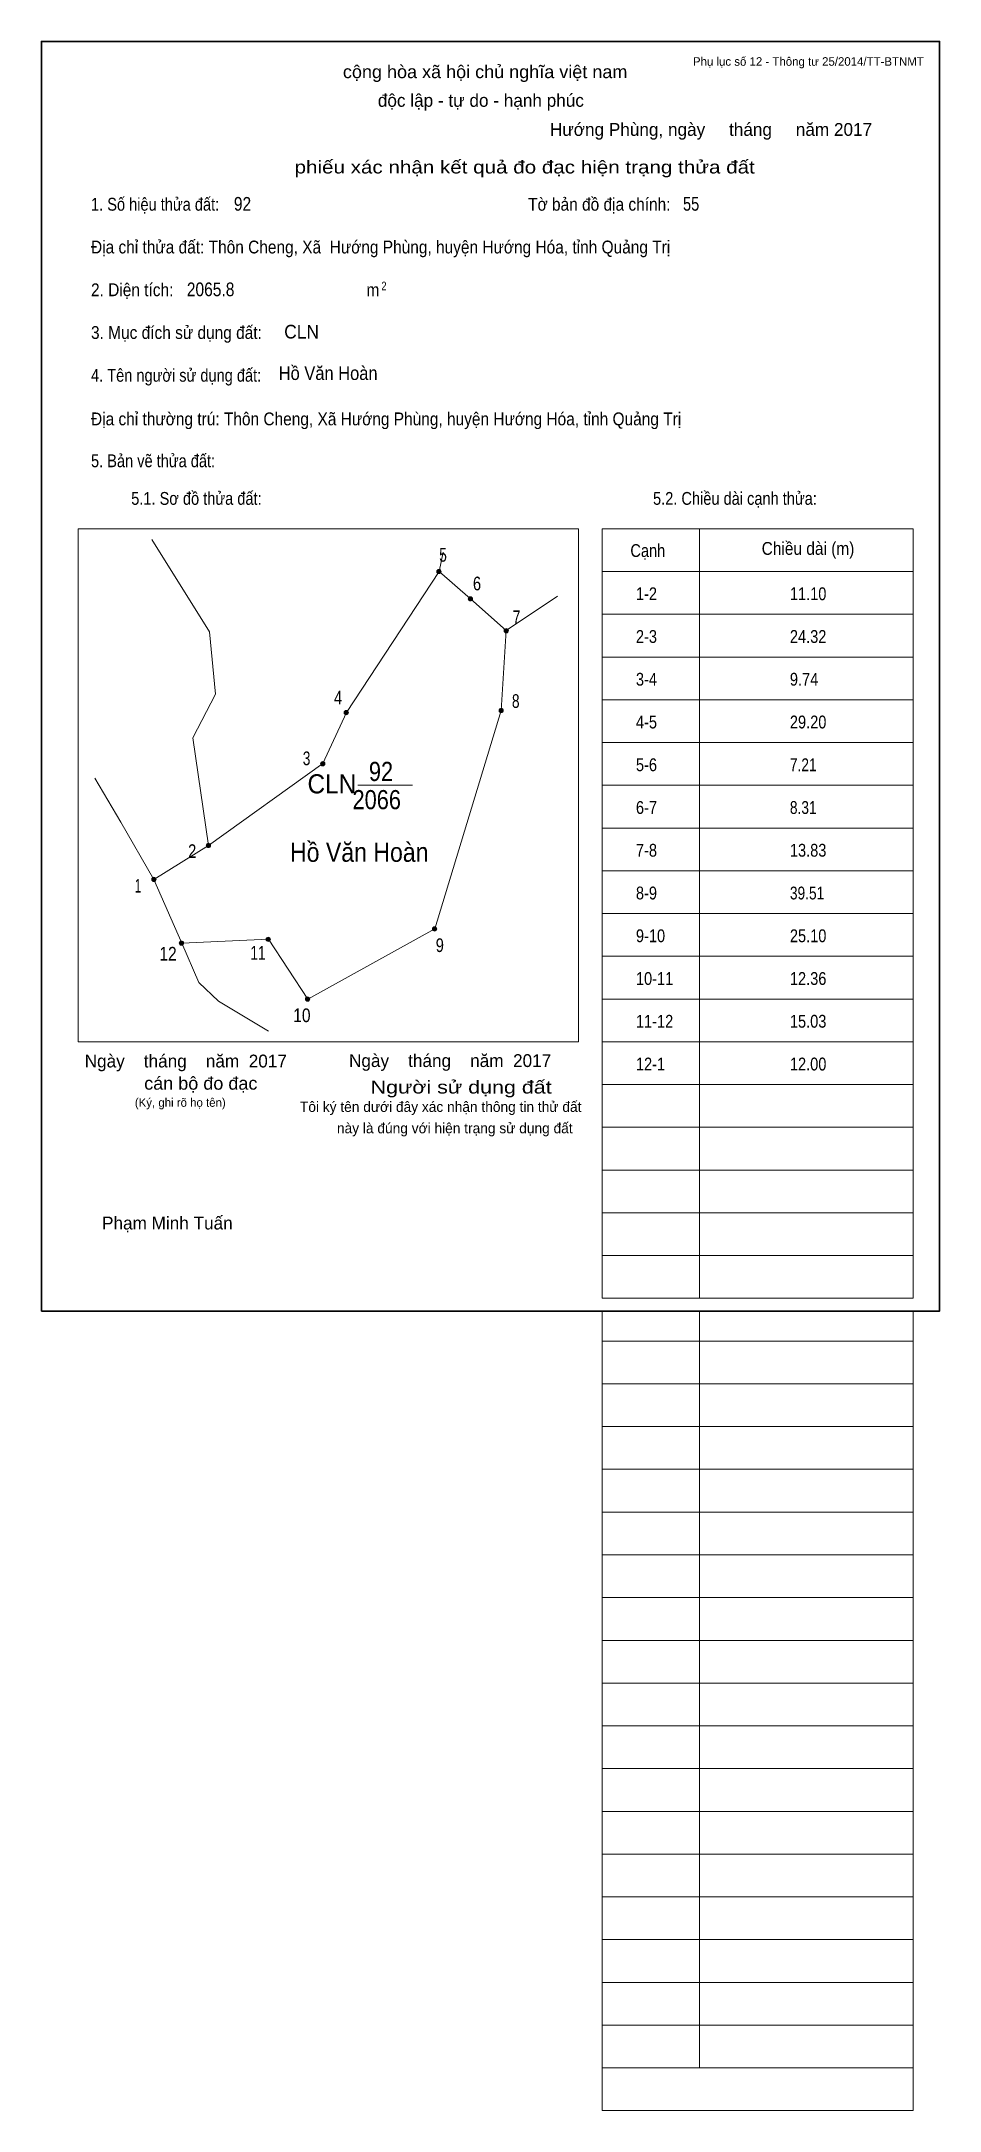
# Model space of a CAD drawing. Header units: centimetres. Extents: x 0 to 21, y -18.7 to 29.7.
import ezdxf
from ezdxf.enums import TextEntityAlignment as Align

# ---------------------------------------------------------------- set-up
doc = ezdxf.new("R2010")
doc.units = ezdxf.units.CM
doc.header["$LTSCALE"] = 0.12
doc.layers.add('30', color=7, linetype='Continuous')
doc.layers.add('34', color=7, linetype='Continuous')
for name, color, linetype, lineweight in [('32', 7, 'Continuous', 13), ('33', 7, 'Continuous', 13), ('6', 7, 'Continuous', 13), ('63', 7, 'Continuous', 13)]:
    doc.layers.add(name, color=color, linetype=linetype, lineweight=lineweight)

msp = doc.modelspace()

# ---------------------------------------------------------------- hatches: boundary and pattern name
at = {"layer": '32'}
for points in [[(9.3439, 17.3, 1), (9.2439, 17.3, 1)], [(10.0793, 16.6606, 1), (9.9793, 16.6606, 1)], [(10.9187, 15.9145, 1), (10.8187, 15.9145, 1)], [(7.1771, 14.0005, 1), (7.0771, 14.0005, 1)], [(10.7997, 14.0491, 1), (10.6997, 14.0491, 1)], [(6.6283, 12.8042, 1), (6.5283, 12.8042, 1)], [(3.9546, 10.8915, 1), (3.8546, 10.8915, 1)], [(2.6813, 10.0981, 1), (2.5813, 10.0981, 1)], [(5.355, 8.6963, 1), (5.255, 8.6963, 1)], [(9.2426, 8.941, 1), (9.1426, 8.941, 1)], [(3.3247, 8.6085, 1), (3.2247, 8.6085, 1)], [(6.2728, 7.3, 1), (6.1728, 7.3, 1)]]:
    msp.add_hatch(color=256, dxfattribs=at).paths.add_polyline_path(points)

# ---------------------------------------------------------------- linework, layer by layer
for centre in [(9.2939, 17.3), (10.0293, 16.6606), (10.8687, 15.9145), (7.1271, 14.0005), (10.7497, 14.0491), (6.5783, 12.8042), (3.9046, 10.8915), (2.6313, 10.0981), (5.305, 8.6963), (9.1926, 8.941), (3.2747, 8.6085), (6.2228, 7.3)]:
    msp.add_circle(centre, 0.05, dxfattribs=at)
at = {"layer": '33'}
msp.add_line((7.4, 12.3), (8.68, 12.3), dxfattribs=at)
at = {"layer": '6'}
for p, q in [((7.13, 14), (9.3, 17.3)), ((10.03, 16.66), (10.87, 15.92)), ((10.87, 15.92), (12.07, 16.72)), ((10.75, 14.05), (10.87, 15.92)), ((3.91, 10.89), (2.63, 10.1)), ((2.63, 10.1), (3.28, 8.61))]:
    msp.add_line(p, q, dxfattribs=at)
for points in [[(2.58, 18.05), (3.93, 15.89), (4.07, 14.43), (3.54, 13.41), (3.91, 10.89)], [(9.39, 17.75), (9.3, 17.3), (10.03, 16.66)], [(10.75, 14.05), (9.2, 8.94), (6.23, 7.3)], [(3.91, 10.89), (6.58, 12.81), (7.13, 14)], [(1.25, 12.47), (1.86, 11.44), (2.63, 10.1)], [(3.28, 8.61), (5.31, 8.7), (6.23, 7.3)], [(5.31, 6.55), (4.14, 7.25), (3.68, 7.69), (3.28, 8.61)]]:
    msp.add_lwpolyline(points, dxfattribs=at)
at = {"layer": '63'}
for p, q in [((0.86, 18.3), (12.56, 18.3)), ((0.86, 6.3), (0.86, 18.3)), ((12.56, 6.3), (12.56, 18.3)), ((13.11, 18.3), (20.38, 18.3)), ((13.11, 0.3), (13.11, 18.3)), ((15.39, 0.3), (15.39, 18.3)), ((20.38, 0.3), (20.38, 18.3)), ((13.11, 17.3), (20.38, 17.3)), ((13.11, 16.3), (20.38, 16.3)), ((13.11, 15.3), (20.38, 15.3)), ((13.11, 14.3), (20.38, 14.3)), ((13.11, 13.3), (20.38, 13.3)), ((13.11, 12.3), (20.38, 12.3)), ((13.11, 11.3), (20.38, 11.3)), ((13.11, 10.3), (20.38, 10.3)), ((13.11, 9.3), (20.38, 9.3)), ((13.11, 8.3), (20.38, 8.3)), ((13.11, 7.3), (20.38, 7.3)), ((0.86, 6.3), (12.56, 6.3)), ((13.11, 6.3), (20.38, 6.3)), ((13.11, 5.3), (20.38, 5.3)), ((13.11, 4.3), (20.38, 4.3)), ((13.11, 3.3), (20.38, 3.3)), ((13.11, 2.3), (20.38, 2.3)), ((13.11, 1.3), (20.38, 1.3)), ((13.11, 0.3), (20.38, 0.3)), ((13.11, -18.7), (13.11, 0)), ((15.39, -17.7), (15.39, 0)), ((20.38, -18.7), (20.38, 0)), ((13.11, -0.7), (20.38, -0.7)), ((13.11, -0.7), (20.38, -0.7)), ((13.11, -1.7), (20.38, -1.7)), ((13.11, -2.7), (20.38, -2.7)), ((13.11, -3.7), (20.38, -3.7)), ((13.11, -4.7), (20.38, -4.7)), ((13.11, -5.7), (20.38, -5.7)), ((13.11, -6.7), (20.38, -6.7)), ((13.11, -7.7), (20.38, -7.7)), ((13.11, -8.7), (20.38, -8.7)), ((13.11, -9.7), (20.38, -9.7)), ((13.11, -10.7), (20.38, -10.7)), ((13.11, -11.7), (20.38, -11.7)), ((13.11, -12.7), (20.38, -12.7)), ((13.11, -13.7), (20.38, -13.7)), ((13.11, -14.7), (20.38, -14.7)), ((13.11, -15.7), (20.38, -15.7)), ((13.11, -16.7), (20.38, -16.7)), ((13.11, -17.7), (20.38, -17.7)), ((13.11, -18.7), (20.38, -18.7))]:
    msp.add_line(p, q, dxfattribs=at)
at = {"layer": '63', "lineweight": 35}
msp.add_lwpolyline([(0, 0), (0, 29.7), (21, 29.7), (21, 0)], close=True, dxfattribs=at)

# ---------------------------------------------------------------- texts
at = {"layer": '30'}
for s, width, p in [('1-2', 0.85, (13.9, 16.63)), ('11.10', 0.85, (17.5, 16.63)), ('2-3', 0.85, (13.9, 15.63)), ('24.32', 0.85, (17.5, 15.63)), ('3-4', 0.85, (13.9, 14.63)), ('9.74', 0.85, (17.5, 14.63)), ('4-5', 0.85, (13.9, 13.63)), ('29.20', 0.85, (17.5, 13.63)), ('5-6', 0.85, (13.9, 12.63)), ('7.21', 0.8, (17.5, 12.63)), ('6-7', 0.85, (13.9, 11.63)), ('8.31', 0.8, (17.5, 11.63)), ('7-8', 0.85, (13.9, 10.63)), ('13.83', 0.85, (17.5, 10.63)), ('8-9', 0.85, (13.9, 9.63)), ('39.51', 0.8, (17.5, 9.63)), ('9-10', 0.85, (13.9, 8.63)), ('25.10', 0.85, (17.5, 8.63)), ('10-11', 0.85, (13.9, 7.63)), ('12.36', 0.85, (17.5, 7.63)), ('11-12', 0.85, (13.9, 6.63)), ('15.03', 0.85, (17.5, 6.63)), ('12-1', 0.85, (13.9, 5.63)), ('12.00', 0.85, (17.5, 5.63))]:
    msp.add_text(s, height=0.3, dxfattribs=dict(at, width=width)).set_placement(p)
at = {"layer": '32'}
for s, width, p in [('5', 0.75, (9.39, 17.53)), ('6', 0.8, (10.185, 16.86)), ('7', 0.75, (11.11, 16.07)), ('4', 0.8, (6.935, 14.19)), ('8', 0.75, (11.09, 14.11)), ('3', 0.75, (6.2, 12.77)), ('2', 0.8, (3.525, 10.6)), ('1', 0.65, (2.26, 9.79)), ('9', 0.8, (9.315, 8.4)), ('12', 0.85, (2.96, 8.2)), ('11', 0.75, (5.065, 8.22)), ('10', 0.85, (6.09, 6.76))]:
    msp.add_text(s, height=0.32, dxfattribs=dict(at, width=width)).set_placement(p, align=Align.CENTER)
at = {"layer": '33'}
for s, height, width, p in [('CLN', 0.32, 0.95, (6.49, 22.75)), ('Hồ Văn Hoàn', 0.32, 0.9, (7.86, 21.78)), ('CLN', 0.448, 0.95, (7.36, 12.11)), ('Hồ Văn Hoàn', 0.448, 0.9, (9.05, 10.51))]:
    msp.add_text(s, height=height, dxfattribs=dict(at, width=width)).set_placement(p, align=Align.RIGHT)
at = {"layer": '33', "width": 0.85}
for s, p in [('92', (7.94, 12.4)), ('2066', (7.84, 11.74))]:
    msp.add_text(s, height=0.448, dxfattribs=at).set_placement(p, align=Align.CENTER)
at = {"layer": '34'}
for s, width, p in [('92', 0.85, (4.5, 25.74)), ('55', 0.8, (15, 25.74)), ('2065.8', 0.85, (3.4, 23.74))]:
    msp.add_text(s, height=0.32, dxfattribs=dict(at, width=width)).set_placement(p)
at = {"layer": '63', "width": 1.05}
msp.add_text('cộng hòa xã hội chủ nghĩa việt nam', height=0.3, dxfattribs=at).set_placement((10.375, 28.84), align=Align.CENTER)
at = {"layer": '63'}
for s, height, p in [('Phụ lục số 12 - Thông tư 25/2014/TT-BTNMT', 0.2, (20.63, 29.13)), ('Ngày    tháng    năm  2017', 0.3, (5.74, 5.7)), ('Ngày    tháng    năm  2017', 0.3, (11.92, 5.71)), ('(Ký, ghi rõ họ tên)', 0.2, (4.31, 4.78))]:
    msp.add_text(s, height=height, dxfattribs=at).set_placement(p, align=Align.RIGHT)
for s, height, p in [('độc lập - tự do - hạnh phúc', 0.3, (10.275, 28.17)), ('Hướng Phùng, ngày     tháng     năm 2017', 0.3, (15.655, 27.49)), ('Tôi ký tên dưới đây xác nhận thông tin thử đất', 0.24, (9.335, 4.66)), ('này là đúng với hiện trạng sử dụng đất', 0.24, (9.665, 4.16)), ('Phạm Minh Tuấn', 0.3, (2.945, 1.91))]:
    msp.add_text(s, height=height, dxfattribs=at).set_placement(p, align=Align.CENTER)
for s, width, p in [('phiếu xác nhận kết quả đo đạc hiện trạng thửa đất', 1.2, (16.68, 26.61)), ('cán bộ đo đạc', 1.05, (5.05, 5.18)), ('Người sử dụng đất', 1.25, (11.93, 5.09))]:
    msp.add_text(s, height=0.3, dxfattribs=dict(at, width=width)).set_placement(p, align=Align.RIGHT)
for s, height, width, p in [('1. Số hiệu thửa đất:', 0.3, 0.85, (1.16, 25.74)), ('Tờ bản đồ địa chính:', 0.3, 0.9, (11.38, 25.74)), ('Địa chỉ thửa đất: Thôn Cheng, Xã  Hướng Phùng, huyện Hướng Hóa, tỉnh Quảng Trị', 0.3, 0.9, (1.16, 24.74)), ('2. Diện tích:', 0.3, 0.9, (1.16, 23.74)), ('m', 0.3, 0.9, (7.6, 23.74)), ('2', 0.2, 0.8, (7.95, 23.88)), ('3. Mục đích sử dụng đất:', 0.3, 0.9, (1.16, 22.74)), ('4. Tên người sử dụng đất:', 0.3, 0.85, (1.16, 21.74)), ('Địa chỉ thường trú: Thôn Cheng, Xã Hướng Phùng, huyện Hướng Hóa, tỉnh Quảng Trị', 0.3, 0.9, (1.16, 20.72)), ('5. Bản vẽ thửa đất:', 0.3, 0.85, (1.16, 19.74)), ('5.1. Sơ đồ thửa đất:', 0.3, 0.85, (2.1, 18.86)), ('5.2. Chiều dài cạnh thửa:', 0.3, 0.85, (14.3, 18.86)), ('Cạnh', 0.3, 0.85, (13.77, 17.64)), ('Chiều dài (m)', 0.3, 0.9, (16.84, 17.69))]:
    msp.add_text(s, height=height, dxfattribs=dict(at, width=width)).set_placement(p)

doc.saveas('drawing.dxf')
